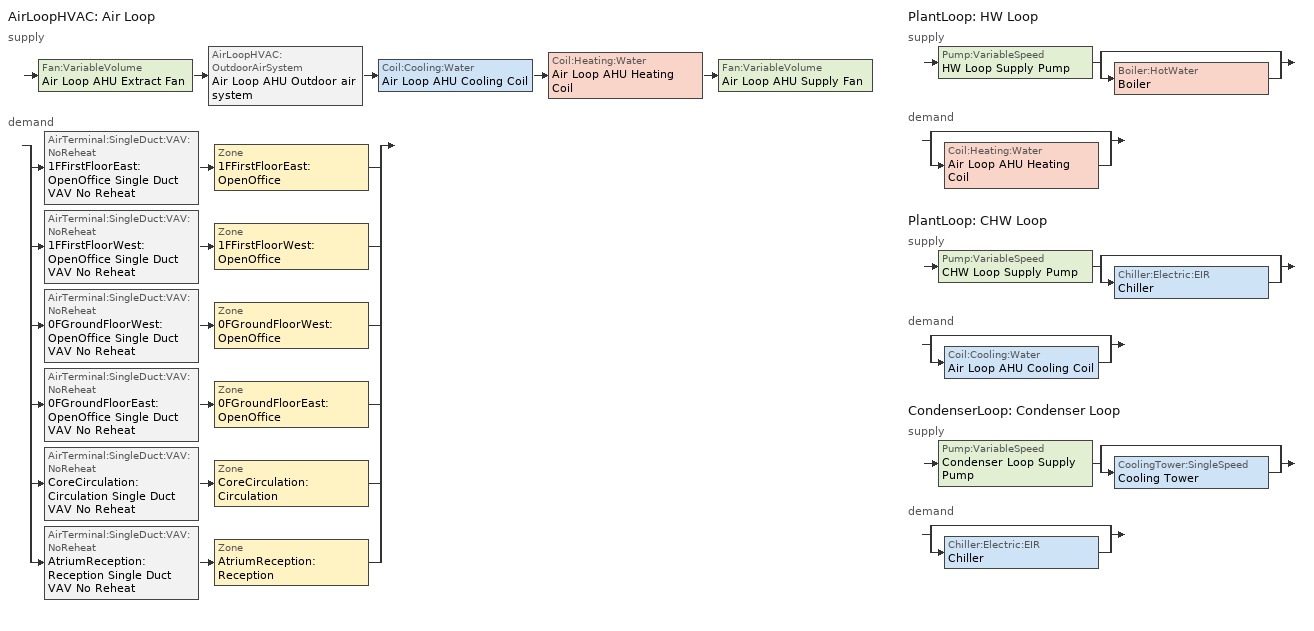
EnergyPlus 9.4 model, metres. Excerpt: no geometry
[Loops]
AirLoopHVAC 'Air Loop'
 supply: Fan:VariableVolume 'Air Loop AHU Extract Fan' > AirLoopHVAC:OutdoorAirSystem 'Air Loop AHU Outdoor air system' > Coil:Cooling:Water 'Air Loop AHU Cooling Coil' > Coil:Heating:Water 'Air Loop AHU Heating Coil' > Fan:VariableVolume 'Air Loop AHU Supply Fan'
 demand: split
  | AirTerminal:SingleDuct:VAV:NoReheat '1FFirstFloorEast:OpenOffice Single Duct VAV No Reheat' > Zone '1FFirstFloorEast:OpenOffice'
  | AirTerminal:SingleDuct:VAV:NoReheat '1FFirstFloorWest:OpenOffice Single Duct VAV No Reheat' > Zone '1FFirstFloorWest:OpenOffice'
  | AirTerminal:SingleDuct:VAV:NoReheat '0FGroundFloorWest:OpenOffice Single Duct VAV No Reheat' > Zone '0FGroundFloorWest:OpenOffice'
  | AirTerminal:SingleDuct:VAV:NoReheat '0FGroundFloorEast:OpenOffice Single Duct VAV No Reheat' > Zone '0FGroundFloorEast:OpenOffice'
  | AirTerminal:SingleDuct:VAV:NoReheat 'CoreCirculation:Circulation Single Duct VAV No Reheat' > Zone 'CoreCirculation:Circulation'
  | AirTerminal:SingleDuct:VAV:NoReheat 'AtriumReception:Reception Single Duct VAV No Reheat' > Zone 'AtriumReception:Reception'
PlantLoop 'HW Loop'
 supply: Pump:VariableSpeed 'HW Loop Supply Pump' > split
  | bypass
  | Boiler:HotWater 'Boiler'
 demand: split
  | bypass
  | Coil:Heating:Water 'Air Loop AHU Heating Coil'
PlantLoop 'CHW Loop'
 supply: Pump:VariableSpeed 'CHW Loop Supply Pump' > split
  | bypass
  | Chiller:Electric:EIR 'Chiller'
 demand: split
  | bypass
  | Coil:Cooling:Water 'Air Loop AHU Cooling Coil'
CondenserLoop 'Condenser Loop'
 supply: Pump:VariableSpeed 'Condenser Loop Supply Pump' > split
  | bypass
  | CoolingTower:SingleSpeed 'Cooling Tower'
 demand: split
  | bypass
  | Chiller:Electric:EIR 'Chiller'
[EnergyManagementSystem:Actuator]
Cooling_Setpoint_1FFIRSTFLOOREAST_OPENOFFICE: 1FFIRSTFLOOREAST:OPENOFFICE; Zone Temperature Control; Cooling Setpoint
Heating_Setpoint_1FFIRSTFLOOREAST_OPENOFFICE: 1FFIRSTFLOOREAST:OPENOFFICE; Zone Temperature Control; Heating Setpoint
[Sizing:System]
Air Loop: Sensible, autosize, 0.3, 5, 0.008, 11, 0.008, 12, 16, Coincident, No, No, 0.008, 0.008, Designday, , , , , Designday, , , , , , ZoneSum, 1, CoolingDesignCapacity, autosize, , , HeatingDesignCapacity, autosize, , , VAV
[AirLoopHVAC]
Air Loop: Air Loop Controllers, Air Loop AvailabilityManager List, autosize, Air Loop Branches, , Air Loop Supply Side Inlet, Air Loop Demand Side Outlet, Air Loop Demand Side Inlet List, Air Loop Supply Side Outlet List
[Fan:VariableVolume]
Air Loop AHU Extract Fan: On 24/7, 0.7, 600, autosize, Fraction, 0.25, 0, 0.9, 1, 0.350712, 0.308505, -0.541374, 0.871988, 0, Air Loop Supply Side Inlet, Air Loop AHU Extract Fan Air Outlet Node, General
Air Loop AHU Supply Fan: On 24/7, 0.7, 600, autosize, Fraction, 0.25, 0, 0.9, 1, 0.350712, 0.308505, -0.541374, 0.871988, 0, Air Loop AHU Heating Coil Air Outlet Node, Air Loop Supply Side Outlet 1, General
[AirLoopHVAC:OutdoorAirSystem]
Air Loop AHU Outdoor air system: Air Loop AHU Outdoor air Controller List, Air Loop AHU Outdoor air Equipment List
[Controller:OutdoorAir]
Air Loop AHU Outdoor Air Controller: Air Loop AHU Relief Air Outlet, Air Loop AHU Extract Fan Air Outlet Node, Air Loop AHU Mixed Air Outlet, Air Loop AHU Outdoor Air Inlet, autosize, autosize, NoEconomizer, ModulateFlow, , , , , , NoLockout, FixedMinimum, , , , , , No, , 1, Yes, BypassWhenWithinEconomizerLimits
[OutdoorAir:Mixer]
Air Loop AHU Outdoor Air Mixer: Air Loop AHU Mixed Air Outlet, Air Loop AHU Outdoor Air Inlet, Air Loop AHU Relief Air Outlet, Air Loop AHU Extract Fan Air Outlet Node
[Coil:Cooling:Water]
Air Loop AHU Cooling Coil: On 24/7, autosize, autosize, autosize, autosize, autosize, autosize, autosize, Air Loop AHU Cooling Coil Water Inlet Node, Air Loop AHU Cooling Coil Water Outlet Node, Air Loop AHU Mixed Air Outlet, Air Loop AHU Cooling Coil Air Outlet Node, SimpleAnalysis, CrossFlow
[Coil:Heating:Water]
Air Loop AHU Heating Coil: On 24/7, autosize, autosize, Air Loop AHU Heating Coil Water Inlet Node, Air Loop AHU Heating Coil Water Outlet Node, Air Loop AHU Cooling Coil Air Outlet Node, Air Loop AHU Heating Coil Air Outlet Node, UFactorTimesAreaAndDesignWaterFlowRate, autosize, 80, 16, 70, 35, 0.5
[Sizing:Plant]
HW Loop: Heating, 80, 10
CHW Loop: Cooling, 6, 4
Condenser Loop: Condenser, 29, 5
[PlantLoop]
HW Loop: Water, , HW Loop Operation, HW Loop Supply Side Outlet, 100, 10, autosize, 0, autocalculate, HW Loop Supply Side Inlet, HW Loop Supply Side Outlet, HW Loop Supply Side Branches, HW Loop Supply Side Connectors, HW Loop Demand Side Inlet, HW Loop Demand Side Outlet, HW Loop Demand Side Branches, HW Loop Demand Side Connectors, SequentialLoad, HW Loop AvailabilityManager List, SingleSetpoint, None, None
CHW Loop: UserDefinedFluidType, CHW Loop Glycol Concentration, CHW Loop Operation, CHW Loop Supply Side Outlet, 80, 0, autosize, 0, autocalculate, CHW Loop Supply Side Inlet, CHW Loop Supply Side Outlet, CHW Loop Supply Side Branches, CHW Loop Supply Side Connectors, CHW Loop Demand Side Inlet, CHW Loop Demand Side Outlet, CHW Loop Demand Side Branches, CHW Loop Demand Side Connectors, SequentialLoad, CHW Loop AvailabilityManager List, SingleSetpoint, None, None
[PlantEquipmentOperationSchemes]
HW Loop Operation: PlantEquipmentOperation:HeatingLoad, HW Loop Scheme 1, Off 24/7
CHW Loop Operation: PlantEquipmentOperation:CoolingLoad, CHW Loop Scheme 1, On 24/7
[PlantEquipmentOperation:HeatingLoad]
HW Loop Scheme 1: 0, 1e+15, HW Loop Scheme 1 Range 1 Equipment List
[PlantEquipmentList]
HW Loop Scheme 1 Range 1 Equipment List: Boiler:HotWater, Boiler
CHW Loop Scheme 1 Range 1 Equipment List: Chiller:Electric:EIR, Chiller
[Pump:VariableSpeed]
HW Loop Supply Pump: HW Loop Supply Side Inlet, HW Loop Supply Pump Water Outlet Node, autosize, 20000, autosize, 0.9, 0, 0, 1, 0, 0, 0, Intermittent
CHW Loop Supply Pump: CHW Loop Supply Side Inlet, CHW Loop Supply Pump Water Outlet Node, autosize, 20000, autosize, 0.9, 0, 0, 1, 0, 0, 0, Intermittent
Condenser Loop Supply Pump: Condenser Loop Supply Side Inlet, Condenser Loop Supply Pump Water Outlet Node, autosize, 20000, autosize, 0.9, 0, 0, 1, 0, 0, 0, Intermittent
[Boiler:HotWater]
Boiler: NaturalGas, autosize, 0.89, LeavingBoiler, CondensingBoilerEff, autosize, 0, 1, 1, Boiler Water Inlet Node, Boiler Water Outlet Node, 100, NotModulated, 25, 1
[PlantEquipmentOperation:CoolingLoad]
CHW Loop Scheme 1: 0, 1e+15, CHW Loop Scheme 1 Range 1 Equipment List
Condenser Loop Scheme 1: 0, 1e+15, Condenser Loop Scheme 1 Range 1 Equipment List
[Chiller:Electric:EIR]
Chiller: autosize, 5.5, 6.67, 29.4, autosize, autosize, DOE-2 Centrifugal/5.50COP CAPFT, DOE-2 Centrifugal/5.50COP EIRFT, DOE-2 Centrifugal/5.50COP EIRFPLR, 0.1, 1, 1, 0.2, Chiller CHW Inlet Node, Chiller CHW Outlet Node, Chiller Condenser Inlet Node, Chiller Condenser Outlet Node, WaterCooled, 0, 1, 2, NotModulated, 0, , , 1, 0, 2, On 24/7, 1
[CondenserLoop]
Condenser Loop: Water, , Condenser Loop Operation, Condenser Loop Supply Side Outlet, 50, 5, autosize, 0, autocalculate, Condenser Loop Supply Side Inlet, Condenser Loop Supply Side Outlet, Condenser Loop Supply Side Branches, Condenser Loop Supply Side Connectors, Condenser Loop Demand Side Inlet, Condenser Loop Demand Side Outlet, Condenser Loop Demand Side Branches, Condenser Loop Demand Side Connectors, SequentialLoad, None
[CondenserEquipmentOperationSchemes]
Condenser Loop Operation: PlantEquipmentOperation:CoolingLoad, Condenser Loop Scheme 1, On 24/7
[CondenserEquipmentList]
Condenser Loop Scheme 1 Range 1 Equipment List: CoolingTower:SingleSpeed, Cooling Tower
[CoolingTower:SingleSpeed]
Cooling Tower: Cooling Tower Water Inlet Node, Cooling Tower Water Outlet Node, autosize, autosize, autosize, autosize, autocalculate, 0.1, autocalculate, 0.1, UFactorTimesAreaAndDesignWaterFlowRate, 1.25, 100000, autocalculate, 0.1, 35, 25.6, 3.9, 5.6, 0, 2, On 24/7, SaturatedExit, 0.2, 0.008, ConcentrationRatio, 3, On 24/7, , , FanCycling, , MinimalCell, 0.33, 2.5, 1
[ZoneControl:Thermostat]
1FFirstFloorEast:OpenOffice Thermostat: 1FFirstFloorEast:OpenOffice, Control type schedule: Always 4, ThermostatSetpoint:DualSetpoint, 1FFirstFloorEast:OpenOffice Dual SP
1FFirstFloorWest:OpenOffice Thermostat: 1FFirstFloorWest:OpenOffice, Control type schedule: Always 4, ThermostatSetpoint:DualSetpoint, 1FFirstFloorWest:OpenOffice Dual SP
0FGroundFloorWest:OpenOffice Thermostat: 0FGroundFloorWest:OpenOffice, Control type schedule: Always 4, ThermostatSetpoint:DualSetpoint, 0FGroundFloorWest:OpenOffice Dual SP
0FGroundFloorEast:OpenOffice Thermostat: 0FGroundFloorEast:OpenOffice, Control type schedule: Always 4, ThermostatSetpoint:DualSetpoint, 0FGroundFloorEast:OpenOffice Dual SP
CoreCirculation:Circulation Thermostat: CoreCirculation:Circulation, Control type schedule: Always 4, ThermostatSetpoint:DualSetpoint, CoreCirculation:Circulation Dual SP
AtriumReception:Reception Thermostat: AtriumReception:Reception, Control type schedule: Always 4, ThermostatSetpoint:DualSetpoint, AtriumReception:Reception Dual SP
[ThermostatSetpoint:DualSetpoint]
1FFirstFloorEast:OpenOffice Dual SP: 1FFirstFloorEast:OpenOffice Heating Setpoint Schedule, 1FFirstFloorEast:OpenOffice Cooling Setpoint Schedule
1FFirstFloorWest:OpenOffice Dual SP: 1FFirstFloorWest:OpenOffice Heating Setpoint Schedule, 1FFirstFloorWest:OpenOffice Cooling Setpoint Schedule
0FGroundFloorWest:OpenOffice Dual SP: 0FGroundFloorWest:OpenOffice Heating Setpoint Schedule, 0FGroundFloorWest:OpenOffice Cooling Setpoint Schedule
0FGroundFloorEast:OpenOffice Dual SP: 0FGroundFloorEast:OpenOffice Heating Setpoint Schedule, 0FGroundFloorEast:OpenOffice Cooling Setpoint Schedule
CoreCirculation:Circulation Dual SP: CoreCirculation:Circulation Heating Setpoint Schedule, CoreCirculation:Circulation Cooling Setpoint Schedule
AtriumReception:Reception Dual SP: AtriumReception:Reception Heating Setpoint Schedule, AtriumReception:Reception Cooling Setpoint Schedule
[Sizing:Zone]
1FFirstFloorEast:OpenOffice: SupplyAirTemperature, 14, 5, SupplyAirTemperature, 50, 15, 0.009, 0.004, 1FFirstFloorEast:OpenOffice Design Specification Outdoor Air Object, 1.25, 1.15, DesignDay, 0, 0.00076, 0, 0, DesignDay, 0, 0.00203, 0.14158, 0.3, 1FFirstFloorEast:OpenOffice Design Specification Zone Air Distribution Object, No, NeutralSupplyAir, autosize, autosize
1FFirstFloorWest:OpenOffice: SupplyAirTemperature, 14, 5, SupplyAirTemperature, 50, 15, 0.009, 0.004, 1FFirstFloorWest:OpenOffice Design Specification Outdoor Air Object, 1.25, 1.15, DesignDay, 0, 0.00076, 0, 0, DesignDay, 0, 0.00203, 0.14158, 0.3, 1FFirstFloorWest:OpenOffice Design Specification Zone Air Distribution Object, No, NeutralSupplyAir, autosize, autosize
0FGroundFloorWest:OpenOffice: SupplyAirTemperature, 14, 5, SupplyAirTemperature, 50, 15, 0.009, 0.004, 0FGroundFloorWest:OpenOffice Design Specification Outdoor Air Object, 1.25, 1.15, DesignDay, 0, 0.00076, 0, 0, DesignDay, 0, 0.00203, 0.14158, 0.3, 0FGroundFloorWest:OpenOffice Design Specification Zone Air Distribution Object, No, NeutralSupplyAir, autosize, autosize
0FGroundFloorEast:OpenOffice: SupplyAirTemperature, 14, 5, SupplyAirTemperature, 50, 15, 0.009, 0.004, 0FGroundFloorEast:OpenOffice Design Specification Outdoor Air Object, 1.25, 1.15, DesignDay, 0, 0.00076, 0, 0, DesignDay, 0, 0.00203, 0.14158, 0.3, 0FGroundFloorEast:OpenOffice Design Specification Zone Air Distribution Object, No, NeutralSupplyAir, autosize, autosize
CoreCirculation:Circulation: SupplyAirTemperature, 14, 5, SupplyAirTemperature, 50, 15, 0.009, 0.004, CoreCirculation:Circulation Design Specification Outdoor Air Object, 1.25, 1.15, DesignDay, 0, 0.00076, 0, 0, DesignDay, 0, 0.00203, 0.14158, 0.3, CoreCirculation:Circulation Design Specification Zone Air Distribution Object, No, NeutralSupplyAir, autosize, autosize
AtriumReception:Reception: SupplyAirTemperature, 14, 5, SupplyAirTemperature, 50, 15, 0.009, 0.004, AtriumReception:Reception Design Specification Outdoor Air Object, 1.25, 1.15, DesignDay, 0, 0.00076, 0, 0, DesignDay, 0, 0.00203, 0.14158, 0.3, AtriumReception:Reception Design Specification Zone Air Distribution Object, No, NeutralSupplyAir, autosize, autosize
[DesignSpecification:OutdoorAir]
1FFirstFloorEast:OpenOffice Design Specification Outdoor Air Object; 1FFirstFloorWest:OpenOffice Design Specification Outdoor Air Object: Flow/Person, 0.01, 0, 0.798761, 0, On 24/7
0FGroundFloorWest:OpenOffice Design Specification Outdoor Air Object; 0FGroundFloorEast:OpenOffice Design Specification Outdoor Air Object: Flow/Person, 0.01, 0, 0.599238, 0, On 24/7
CoreCirculation:Circulation Design Specification Outdoor Air Object: Flow/Person, 0.01, 0, 0.388929, 0, On 24/7
AtriumReception:Reception Design Specification Outdoor Air Object: Flow/Person, 0.01, 0, 0.195613, 0, On 24/7
[DesignSpecification:ZoneAirDistribution]
1FFirstFloorEast:OpenOffice Design Specification Zone Air Distribution Object; 1FFirstFloorWest:OpenOffice Design Specification Zone Air Distribution Object; 0FGroundFloorWest:OpenOffice Design Specification Zone Air Distribution Object; 0FGroundFloorEast:OpenOffice Design Specification Zone Air Distribution Object; CoreCirculation:Circulation Design Specification Zone Air Distribution Object; AtriumReception:Reception Design Specification Zone Air Distribution Object: 1, 1, , 0
[Zone equipment]
1FFirstFloorEast:OpenOffice: 1FFirstFloorEast:OpenOffice Single Duct VAV No Reheat
1FFirstFloorWest:OpenOffice: 1FFirstFloorWest:OpenOffice Single Duct VAV No Reheat
0FGroundFloorWest:OpenOffice: 0FGroundFloorWest:OpenOffice Single Duct VAV No Reheat
0FGroundFloorEast:OpenOffice: 0FGroundFloorEast:OpenOffice Single Duct VAV No Reheat
CoreCirculation:Circulation: CoreCirculation:Circulation Single Duct VAV No Reheat
AtriumReception:Reception: AtriumReception:Reception Single Duct VAV No Reheat
[AirTerminal:SingleDuct:VAV:NoReheat]
1FFirstFloorEast:OpenOffice Single Duct VAV No Reheat: On 24/7, 1FFirstFloorEast:OpenOffice Single Duct VAV No Reheat Supply Outlet, Air Loop Zone Splitter Outlet Node 1, autosize, Constant, 0.3, 0.1, Min supply air flow fraction schedule: Always 0.3
1FFirstFloorWest:OpenOffice Single Duct VAV No Reheat: On 24/7, 1FFirstFloorWest:OpenOffice Single Duct VAV No Reheat Supply Outlet, Air Loop Zone Splitter Outlet Node 2, autosize, Constant, 0.3, 0.1, Min supply air flow fraction schedule: Always 0.3
0FGroundFloorWest:OpenOffice Single Duct VAV No Reheat: On 24/7, 0FGroundFloorWest:OpenOffice Single Duct VAV No Reheat Supply Outlet, Air Loop Zone Splitter Outlet Node 3, autosize, Constant, 0.3, 0.1, Min supply air flow fraction schedule: Always 0.3
0FGroundFloorEast:OpenOffice Single Duct VAV No Reheat: On 24/7, 0FGroundFloorEast:OpenOffice Single Duct VAV No Reheat Supply Outlet, Air Loop Zone Splitter Outlet Node 4, autosize, Constant, 0.3, 0.1, Min supply air flow fraction schedule: Always 0.3
CoreCirculation:Circulation Single Duct VAV No Reheat: On 24/7, CoreCirculation:Circulation Single Duct VAV No Reheat Supply Outlet, Air Loop Zone Splitter Outlet Node 5, autosize, Constant, 0.3, 0.1, Min supply air flow fraction schedule: Always 0.3
AtriumReception:Reception Single Duct VAV No Reheat: On 24/7, AtriumReception:Reception Single Duct VAV No Reheat Supply Outlet, Air Loop Zone Splitter Outlet Node 6, autosize, Constant, 0.3, 0.1, Min supply air flow fraction schedule: Always 0.3
[SetpointManager:MixedAir]
Air Loop AHU Outdoor air system Mixed Air Manager: Temperature, Air Loop Supply Side Outlet 1, Air Loop AHU Heating Coil Air Outlet Node, Air Loop Supply Side Outlet 1, Air Loop AHU Mixed Air Outlet
Air Loop AHU Cooling Coil Mixed Air Manager: Temperature, Air Loop Supply Side Outlet 1, Air Loop AHU Heating Coil Air Outlet Node, Air Loop Supply Side Outlet 1, Air Loop AHU Cooling Coil Air Outlet Node
Air Loop AHU Heating Coil Mixed Air Manager: Temperature, Air Loop Supply Side Outlet 1, Air Loop AHU Heating Coil Air Outlet Node, Air Loop Supply Side Outlet 1, Air Loop AHU Heating Coil Air Outlet Node
[Controller:WaterCoil]
Air Loop AHU Cooling Coil Controller: Temperature, Reverse, Flow, Air Loop AHU Cooling Coil Air Outlet Node, Air Loop AHU Cooling Coil Water Inlet Node, autosize, autosize, 0
Air Loop AHU Heating Coil Controller: Temperature, Normal, Flow, Air Loop AHU Heating Coil Air Outlet Node, Air Loop AHU Heating Coil Water Inlet Node, autosize, autosize, 0
[Schedule:Compact]
On 24/7: Any Number, Through: 12/31, For: AllDays, Until: 24:00, 1
Off 24/7: Any Number, Through: 12/31, For: AllDays, Until: 24:00, 0
Control type schedule: Always 4: Any Number, Through: 12/31, For: AllDays, Until: 24:00, 4
Min supply air flow fraction schedule: Always 0.3: Any Number, Through: 12/31, For: AllDays, Until: 24:00, 0.3
1FFirstFloorEast:OpenOffice Heating Setpoint Schedule; 1FFirstFloorWest:OpenOffice Heating Setpoint Schedule; 0FGroundFloorWest:OpenOffice Heating Setpoint Schedule; 0FGroundFloorEast:OpenOffice Heating Setpoint Schedule: Temperature, Through: 31 Dec, For: Weekdays SummerDesignDay, Until: 05:00, 12, Until: 19:00, 22, Until: 24:00, 12, For: WinterDesignDay, Until: 24:00, 22, For: Weekends, Until: 24:00, 12, For: Holidays, Until: 24:00, 12, For: AllOtherDays, Until: 24:00, -50
1FFirstFloorEast:OpenOffice Cooling Setpoint Schedule; 1FFirstFloorWest:OpenOffice Cooling Setpoint Schedule; 0FGroundFloorWest:OpenOffice Cooling Setpoint Schedule; 0FGroundFloorEast:OpenOffice Cooling Setpoint Schedule: Temperature, Through: 31 Dec, For: Weekdays SummerDesignDay, Until: 05:00, 100, Until: 19:00, 24, Until: 24:00, 100, For: Weekends, Until: 24:00, 100, For: Holidays, Until: 24:00, 100, For: WinterDesignDay AllOtherDays, Until: 24:00, 100
CoreCirculation:Circulation Heating Setpoint Schedule: Temperature, Through: 31 Dec, For: Weekdays SummerDesignDay WinterDesignDay, Until: 06:00, 12, Until: 19:00, 20, Until: 24:00, 12, For: Weekends, Until: 24:00, 12, For: Holidays, Until: 24:00, 12, For: AllOtherDays, Until: 24:00, -50
CoreCirculation:Circulation Cooling Setpoint Schedule: Temperature, Through: 31 Dec, For: Weekdays SummerDesignDay, Until: 06:00, 100, Until: 19:00, 23, Until: 24:00, 100, For: Weekends, Until: 24:00, 100, For: Holidays, Until: 24:00, 100, For: WinterDesignDay AllOtherDays, Until: 24:00, 100
AtriumReception:Reception Heating Setpoint Schedule: Temperature, Through: 31 Dec, For: Weekdays SummerDesignDay WinterDesignDay, Until: 06:00, 12, Until: 17:00, 20, Until: 24:00, 12, For: Weekends, Until: 24:00, 12, For: Holidays, Until: 24:00, 12, For: AllOtherDays, Until: 24:00, -50
AtriumReception:Reception Cooling Setpoint Schedule: Temperature, Through: 31 Dec, For: Weekdays SummerDesignDay, Until: 06:00, 100, Until: 17:00, 23, Until: 24:00, 100, For: Weekends, Until: 24:00, 100, For: Holidays, Until: 24:00, 100, For: WinterDesignDay AllOtherDays, Until: 24:00, 100
[Curve:Biquadratic]
Name | Coefficient 1 | Coefficient 2 | Coefficient 3 | Coefficient 4 | Coefficient 5 | Coefficient 6 | Minimum X | Maximum X | Minimum Y | Maximum Y
DOE-2 Centrifugal/5.50COP CAPFT | 0.257183 | 0.0387941 | -0.00021648 | 0.0467389 | -0.000940235 | -0.000342491 | 5 | 10 | 24 | 35
DOE-2 Centrifugal/5.50COP EIRFT | 0.933679 | -0.0581992 | 0.00449937 | 0.00242947 | 0.000485893 | -0.00121473 | 5 | 10 | 24 | 35
CondensingBoilerEff | 1.12497 | 0.0149639 | -0.0259983 | 0 | -1.40464e-06 | -0.00153624 | 0.1 | 1 | 30 | 85
[Curve:Quadratic]
DOE-2 Centrifugal/5.50COP EIRFPLR: Coefficient 1=0.222903; Coefficient 2=0.313387; Coefficient 3=0.46371; Minimum X=0; Maximum X=1
